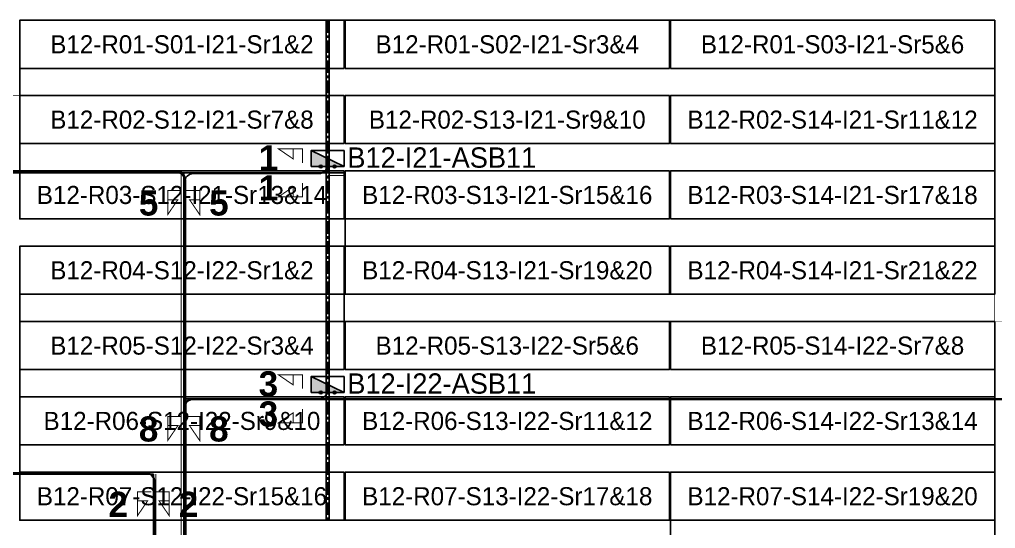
# Model space of a CAD drawing. Header units: metres. Extents: x 530339 to 530954, y 2674257 to 2674599.
# Drawn here: x 530695 to 530792.2, y 2674548.5 to 2674599.2 of the extents above; entities that cross this region are included whole.
import ezdxf
from ezdxf.enums import TextEntityAlignment as Align

# ---------------------------------------------------------------- set-up
doc = ezdxf.new("R2010")
doc.units = ezdxf.units.M
doc.linetypes.add('CENTER', pattern=[2, 1.25, -0.25, 0.25, -0.25])
doc.layers.add('Boundary-12.5 MW Block', color=6, linetype='Continuous', lineweight=9)
doc.layers.add('PILE', color=1, linetype='Continuous', lineweight=15)
for name, color, linetype in [('DC Trench BL-12', 40, 'Continuous'), ('E-Inverter Grouping', 2, 'Continuous'), ('Inverter Block-12', 7, 'Continuous'), ('LT Cable(AG) INV to LT Panel BL-12', 2, 'Continuous'), ('Messenger Wire Block-12 (Master Path)', 30, 'Continuous'), ('Messenger Wire Block-12 (MW Path)', 191, 'Continuous'), ('MMS Table Block-12', 8, 'Continuous'), ('Plan Line - DC BL-12', 40, 'Continuous'), ('Section Marking BL-12', 2, 'Continuous')]:
    doc.layers.add(name, color=color, linetype=linetype)
doc.styles.add('BoldTextStyle', font='arialbd.ttf')
doc.styles.get("Standard").update_dxf_attribs({"font": 'Adani Regular.ttf'})

# ---------------------------------------------------------------- blocks, each defined once
blk = doc.blocks.new('MMS Table (32.292 x 4.788)')
at = {"color": 0}
blk.add_lwpolyline([(0, -0.002), (0, 4.786), (32.292, 4.786), (32.292, -0.002)], close=True, dxfattribs=at)
at = {"color": 7}
blk.add_attdef('ID1', text='', height=1.8, dxfattribs=at).set_placement((16.146, 2.392), align=Align.MIDDLE_CENTER)
blk = doc.blocks.new('Inverter Block')
h = blk.add_hatch(color=0)
h.dxf.hatch_style = 1
h.paths.add_polyline_path([(-1.456, 2.269), (-1.456, 0.846), (1.456, 0.846)])
at = {"color": 0}
blk.add_lwpolyline([(1.456, 2.269), (-1.456, 2.269), (-1.456, 0.846), (1.456, 0.846)], close=True, dxfattribs=at)
blk.add_lwpolyline([(-1.456, 2.269), (1.456, 0.846)], dxfattribs=at)
at = {"layer": 'PILE'}
for centre in [(-0.613, 0.846), (0.613, 0.846)]:
    blk.add_circle(centre, 0.156, dxfattribs=at)
at = {"color": 7}
blk.add_attdef('ID', (-1.456, 3.006), '', height=1.8, dxfattribs=at)

msp = doc.modelspace()

# ---------------------------------------------------------------- linework, layer by layer
at = {"layer": 'Boundary-12.5 MW Block', "const_width": 0.05}
msp.add_lwpolyline([(530338.747, 2674591.575), (530695.059, 2674591.575), (530695.059, 2674599.075), (530792.135, 2674599.075), (530792.135, 2674569.075), (530954.095, 2674569.075), (530954.095, 2674256.791), (530921.803, 2674256.791), (530921.803, 2674264.291), (530889.411, 2674264.291), (530889.411, 2674279.291), (530857.019, 2674279.291), (530857.019, 2674286.791), (530824.627, 2674286.791), (530824.627, 2674294.291), (530792.235, 2674294.291), (530792.235, 2674309.291), (530759.843, 2674309.291), (530759.843, 2674316.791), (530727.451, 2674316.791), (530727.451, 2674331.791), (530695.059, 2674331.791), (530695.059, 2674339.291), (530662.667, 2674339.291)], dxfattribs=at)
at = {"layer": 'DC Trench BL-12', "color": 40, "const_width": 0.15}
msp.add_lwpolyline([(530725.862, 2674599.075), (530725.562, 2674599.075), (530725.562, 2674549.289), (530725.862, 2674549.289)], close=True, dxfattribs=at)
at = {"layer": 'E-Inverter Grouping'}
for points in [[(530792.135, 2674571.791), (530727.451, 2674571.791), (530727.451, 2674579.291), (530695.059, 2674579.291), (530695.059, 2674599.075), (530792.135, 2674599.075)], [(530695.059, 2674576.575), (530727.351, 2674576.575), (530727.351, 2674569.075), (530792.135, 2674569.075), (530792.135, 2674541.791), (530759.843, 2674541.791), (530759.843, 2674549.291), (530695.059, 2674549.291)]]:
    msp.add_lwpolyline(points, close=True, dxfattribs=at)
at = {"layer": 'LT Cable(AG) INV to LT Panel BL-12', "color": 5}
for points in [[(530723.14, 2674489.864), (530719.63, 2674489.864, -0.414214), (530718.73, 2674490.764), (530718.73, 2674493.88, 0.214019), (530718.428, 2674494.552), (530711.714, 2674500.53, -0.214019), (530711.413, 2674501.202), (530711.413, 2674502.858, -0.0289), (530711.419, 2674502.962), (530711.474, 2674503.442, 0.0289), (530711.48, 2674503.545), (530711.48, 2674583.08, 0.414214), (530710.58, 2674583.98), (530406.07, 2674583.98, -0.414214), (530405.17, 2674584.88), (530405.17, 2674585.23)], [(530723.14, 2674489.889), (530719.655, 2674489.889, -0.414214), (530718.755, 2674490.789), (530718.755, 2674493.891, 0.214019), (530718.453, 2674494.563), (530711.739, 2674500.541, -0.214019), (530711.438, 2674501.213), (530711.438, 2674502.857, -0.0289), (530711.444, 2674502.961), (530711.499, 2674503.44, 0.0289), (530711.505, 2674503.544), (530711.505, 2674583.105, 0.414214), (530710.605, 2674584.005), (530503.246, 2674584.005, -0.414214), (530502.346, 2674584.905), (530502.346, 2674585.23)], [(530723.14, 2674489.914), (530719.68, 2674489.914, -0.414214), (530718.78, 2674490.814), (530718.78, 2674493.902, 0.214019), (530718.478, 2674494.574), (530711.764, 2674500.552, -0.214019), (530711.463, 2674501.224), (530711.463, 2674502.855, -0.0289), (530711.469, 2674502.959), (530711.524, 2674503.439, 0.0289), (530711.53, 2674503.543), (530711.53, 2674583.13, 0.414214), (530710.63, 2674584.03), (530568.03, 2674584.03, -0.414214), (530567.13, 2674584.93), (530567.13, 2674585.23)], [(530723.14, 2674489.939), (530719.705, 2674489.939, -0.414214), (530718.805, 2674490.839), (530718.805, 2674493.913, 0.214019), (530718.503, 2674494.585), (530711.789, 2674500.563, -0.214019), (530711.488, 2674501.235), (530711.488, 2674502.854, -0.0289), (530711.494, 2674502.958), (530711.549, 2674503.437, 0.0289), (530711.555, 2674503.541), (530711.555, 2674583.155, 0.414214), (530710.655, 2674584.055), (530665.206, 2674584.055, -0.414214), (530664.306, 2674584.955), (530664.306, 2674585.23)], [(530721.199, 2674489.839), (530719.605, 2674489.839, -0.414214), (530718.705, 2674490.739), (530718.705, 2674493.868, 0.214019), (530718.403, 2674494.541), (530711.689, 2674500.518, -0.214019), (530711.388, 2674501.191), (530711.388, 2674502.86, -0.0289), (530711.394, 2674502.964), (530711.449, 2674503.443, 0.0289), (530711.455, 2674503.547), (530711.455, 2674582.905, -0.414214), (530712.355, 2674583.805), (530724.813, 2674583.805, 0.414214), (530725.713, 2674584.705), (530725.713, 2674585.23)], [(530721.199, 2674489.764), (530719.53, 2674489.764, -0.414214), (530718.63, 2674490.664), (530718.63, 2674493.835, 0.214019), (530718.328, 2674494.507), (530711.614, 2674500.485, -0.214019), (530711.313, 2674501.157), (530711.313, 2674502.864, -0.0289), (530711.319, 2674502.968), (530711.374, 2674503.447, 0.0289), (530711.38, 2674503.551), (530711.38, 2674560.48, -0.414214), (530712.28, 2674561.38), (530724.813, 2674561.38, 0.414214), (530725.713, 2674562.28), (530725.713, 2674562.73)], [(530721.199, 2674489.789), (530719.555, 2674489.789, -0.414214), (530718.655, 2674490.689), (530718.655, 2674493.846, 0.214019), (530718.353, 2674494.518), (530711.639, 2674500.496, -0.214019), (530711.338, 2674501.168), (530711.338, 2674502.863, -0.0289), (530711.344, 2674502.966), (530711.399, 2674503.446, 0.0289), (530711.405, 2674503.55), (530711.405, 2674560.455, -0.414214), (530712.305, 2674561.355), (530821.989, 2674561.355, 0.414214), (530822.889, 2674562.255), (530822.889, 2674562.73)], [(530721.199, 2674489.814), (530719.58, 2674489.814, -0.414214), (530718.68, 2674490.714), (530718.68, 2674493.857, 0.214019), (530718.378, 2674494.529), (530711.664, 2674500.507, -0.214019), (530711.363, 2674501.179), (530711.363, 2674502.861, -0.0289), (530711.369, 2674502.965), (530711.424, 2674503.445, 0.0289), (530711.43, 2674503.548), (530711.43, 2674560.43, -0.414214), (530712.33, 2674561.33), (530886.773, 2674561.33, 0.414214), (530887.673, 2674562.23), (530887.673, 2674562.73)]]:
    msp.add_lwpolyline(points, format="xyb", dxfattribs=at)
at = {"layer": 'LT Cable(AG) INV to LT Panel BL-12'}
for points in [[(530718.079, 2674489.298), (530717.424, 2674489.298, -0.166817), (530716.871, 2674489.488), (530715.426, 2674490.612, 0.103275), (530715.066, 2674490.688), (530709.318, 2674490.688, -0.414214), (530708.418, 2674491.588), (530708.418, 2674502.873, -0.021393), (530708.421, 2674502.95), (530708.464, 2674503.456, 0.021393), (530708.468, 2674503.533), (530708.468, 2674553.092, 0.414214), (530707.568, 2674553.992), (530406.07, 2674553.992, -0.414214), (530405.17, 2674554.892), (530405.17, 2674555.23)], [(530718.079, 2674489.323), (530717.431, 2674489.323, -0.166662), (530716.879, 2674489.513), (530715.431, 2674490.637, 0.103275), (530715.071, 2674490.713), (530709.343, 2674490.713, -0.414214), (530708.443, 2674491.613), (530708.443, 2674502.872, -0.021393), (530708.446, 2674502.949), (530708.489, 2674503.455, 0.021393), (530708.493, 2674503.532), (530708.493, 2674553.117, 0.414214), (530707.593, 2674554.017), (530503.246, 2674554.017, -0.414214), (530502.346, 2674554.917), (530502.346, 2674555.23)]]:
    msp.add_lwpolyline(points, format="xyb", dxfattribs=at)
at = {"layer": 'Messenger Wire Block-12 (Master Path)'}
for points in [[(530403.531, 2674583.88), (530727.351, 2674583.88)], [(530711.38, 2674503.499), (530711.38, 2674583.88)], [(530711.38, 2674561.38), (530889.311, 2674561.38)], [(530403.531, 2674553.88), (530708.355, 2674553.88)], [(530708.355, 2674503.499), (530708.355, 2674553.88)]]:
    msp.add_lwpolyline(points, dxfattribs=at)
at = {"layer": 'Messenger Wire Block-12 (MW Path)', "const_width": 0.1}
for points in [[(530403.531, 2674584.13), (530727.351, 2674584.13)], [(530711.13, 2674503.499), (530711.13, 2674583.88)], [(530725.713, 2674583.63), (530727.351, 2674583.63)], [(530711.38, 2674561.38), (530889.311, 2674561.38)], [(530711.63, 2674503.499), (530711.63, 2674561.38)], [(530403.531, 2674553.88), (530708.355, 2674553.88)], [(530708.605, 2674503.499), (530708.605, 2674553.88)]]:
    msp.add_lwpolyline(points, dxfattribs=at)
at = {"layer": 'Plan Line - DC BL-12', "color": 6, "linetype": 'CENTER'}
msp.add_lwpolyline([(530725.713, 2674599.075), (530725.713, 2674549.289)], dxfattribs=at)
at = {"layer": 'Section Marking BL-12', "color": 94, "lineweight": 35, "true_color": 0x00a500, "const_width": 0.1}
for points in [[(530723.213, 2674584.88), (530723.213, 2674586.27), (530720.813, 2674586.27), (530722.293, 2674585.26), (530722.293, 2674586.27)], [(530723.213, 2674582.88), (530723.213, 2674581.49), (530720.813, 2674581.49), (530722.293, 2674582.5), (530722.293, 2674581.49)], [(530711.18, 2674582.13), (530709.79, 2674582.13), (530709.79, 2674579.73), (530710.8, 2674581.21), (530709.79, 2674581.21)], [(530711.58, 2674582.13), (530712.97, 2674582.13), (530712.97, 2674579.73), (530711.96, 2674581.21), (530712.97, 2674581.21)], [(530723.213, 2674562.38), (530723.213, 2674563.77), (530720.813, 2674563.77), (530722.293, 2674562.76), (530722.293, 2674563.77)], [(530711.18, 2674559.63), (530709.79, 2674559.63), (530709.79, 2674557.23), (530710.8, 2674558.71), (530709.79, 2674558.71)], [(530711.58, 2674559.63), (530712.97, 2674559.63), (530712.97, 2674557.23), (530711.96, 2674558.71), (530712.97, 2674558.71)], [(530723.213, 2674560.38), (530723.213, 2674558.99), (530720.813, 2674558.99), (530722.293, 2674560), (530722.293, 2674558.99)], [(530708.155, 2674552.13), (530706.765, 2674552.13), (530706.765, 2674549.73), (530707.775, 2674551.21), (530706.765, 2674551.21)], [(530708.555, 2674552.13), (530709.945, 2674552.13), (530709.945, 2674549.73), (530708.935, 2674551.21), (530709.945, 2674551.21)]]:
    msp.add_lwpolyline(points, dxfattribs=at)

# ---------------------------------------------------------------- block references
at = {"layer": 'Inverter Block-12'}
ref = msp.add_blockref('Inverter Block', (530725.713, 2674583.565), dxfattribs=dict(at, xscale=1.124999999976148, yscale=1.124999999976148, zscale=1.124999999976148))
ref.add_attrib('ID', 'B12-I21-ASB11', (530727.67, 2674584.394), dxfattribs={"layer": '0', "color": 7, "height": 2.025})
ref = msp.add_blockref('Inverter Block', (530725.713, 2674561.065), dxfattribs=dict(at, xscale=1.124999999976148, yscale=1.124999999976148, zscale=1.124999999976148))
ref.add_attrib('ID', 'B12-I22-ASB11', (530727.67, 2674561.894), dxfattribs={"layer": '0', "color": 7, "height": 2.025})
at = {"layer": 'MMS Table Block-12'}
for p, values in [((530695.059, 2674594.291), {'ID1': 'B12-R01-S01-I21-Sr1&2'}), ((530727.451, 2674594.291), {'ID1': 'B12-R01-S02-I21-Sr3&4'}), ((530759.843, 2674594.291), {'ID1': 'B12-R01-S03-I21-Sr5&6'}), ((530695.059, 2674586.791), {'ID1': 'B12-R02-S12-I21-Sr7&8'}), ((530727.451, 2674586.791), {'ID1': 'B12-R02-S13-I21-Sr9&10'}), ((530759.843, 2674586.791), {'ID1': 'B12-R02-S14-I21-Sr11&12'}), ((530695.059, 2674579.291), {'ID1': 'B12-R03-S12-I21-Sr13&14'}), ((530727.451, 2674579.291), {'ID1': 'B12-R03-S13-I21-Sr15&16'}), ((530759.843, 2674579.291), {'ID1': 'B12-R03-S14-I21-Sr17&18'}), ((530695.059, 2674571.791), {'ID1': 'B12-R04-S12-I22-Sr1&2'}), ((530727.451, 2674571.791), {'ID1': 'B12-R04-S13-I21-Sr19&20'}), ((530759.843, 2674571.791), {'ID1': 'B12-R04-S14-I21-Sr21&22'}), ((530695.059, 2674564.291), {'ID1': 'B12-R05-S12-I22-Sr3&4'}), ((530727.451, 2674564.291), {'ID1': 'B12-R05-S13-I22-Sr5&6'}), ((530759.843, 2674564.291), {'ID1': 'B12-R05-S14-I22-Sr7&8'}), ((530695.059, 2674556.791), {'ID1': 'B12-R06-S12-I22-Sr9&10'}), ((530727.451, 2674556.791), {'ID1': 'B12-R06-S13-I22-Sr11&12'}), ((530759.843, 2674556.791), {'ID1': 'B12-R06-S14-I22-Sr13&14'}), ((530695.059, 2674549.291), {'ID1': 'B12-R07-S12-I22-Sr15&16'}), ((530727.451, 2674549.291), {'ID1': 'B12-R07-S13-I22-Sr17&18'}), ((530759.843, 2674549.291), {'ID1': 'B12-R07-S14-I22-Sr19&20'})]:
    msp.add_blockref('MMS Table (32.292 x 4.788)', p, dxfattribs=at).add_auto_attribs(values)

# ---------------------------------------------------------------- texts
at = {"layer": 'Section Marking BL-12', "color": 94, "true_color": 0x00a500, "style": 'BoldTextStyle'}
for s, p in [('1', (530719.813, 2674585.38)), ('1', (530719.813, 2674582.38)), ('5', (530707.88, 2674580.88)), ('5', (530714.88, 2674580.88)), ('3', (530719.813, 2674562.88)), ('3', (530719.813, 2674559.88)), ('8', (530707.88, 2674558.38)), ('8', (530714.88, 2674558.38)), ('2', (530704.855, 2674550.88)), ('2', (530711.855, 2674550.88))]:
    msp.add_text(s, height=2.5, dxfattribs=at).set_placement(p, align=Align.MIDDLE_CENTER)

doc.saveas('drawing.dxf')
